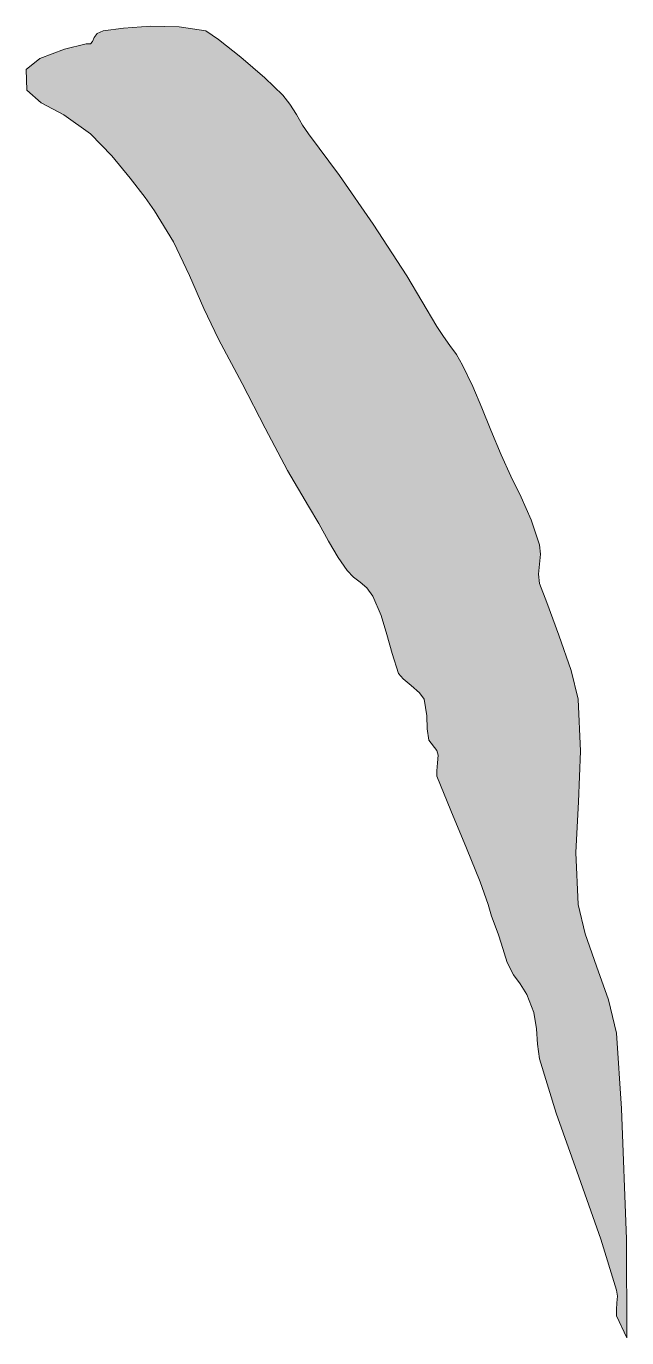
# Model space of a CAD drawing. Header units: inches. Extents: x -493 to 820, y -401 to 913.
# Drawn here: x -260.55 to -255.59, y 634.79 to 645.6 of the extents above; entities that cross this region are included whole.
import ezdxf

# ---------------------------------------------------------------- set-up
doc = ezdxf.new("R2010")
doc.units = ezdxf.units.IN
doc.header["$MEASUREMENT"] = 0
doc.layers.add('Layer 1', color=7, linetype='Continuous')

msp = doc.modelspace()

# ---------------------------------------------------------------- hatches: boundary and pattern name
at = {"layer": 'Layer 1', "true_color": 0xffffff}
msp.add_hatch(color=7, dxfattribs=at).paths.add_polyline_path([(-260.016, 645.455), (-259.998, 645.475), (-259.985, 645.507), (-259.961, 645.539), (-259.91, 645.561), (-259.742, 645.584), (-259.521, 645.6), (-259.284, 645.596), (-259.063, 645.561), (-258.959, 645.492), (-258.776, 645.346), (-258.578, 645.175), (-258.428, 645.031), (-258.372, 644.959), (-258.317, 644.873), (-258.265, 644.786), (-258.216, 644.714), (-257.962, 644.371), (-257.683, 643.969), (-257.406, 643.542), (-257.157, 643.125), (-257.104, 643.042), (-257.05, 642.97), (-256.997, 642.896), (-256.946, 642.808), (-256.862, 642.632), (-256.788, 642.455), (-256.712, 642.27), (-256.628, 642.067), (-256.547, 641.893), (-256.462, 641.718), (-256.38, 641.532), (-256.311, 641.326), (-256.303, 641.248), (-256.312, 641.167), (-256.319, 641.085), (-256.311, 641.008), (-256.252, 640.85), (-256.151, 640.583), (-256.051, 640.291), (-255.993, 640.055), (-255.972, 639.627), (-255.991, 639.209), (-256.011, 638.791), (-255.993, 638.361), (-255.936, 638.121), (-255.841, 637.854), (-255.742, 637.577), (-255.675, 637.302), (-255.636, 636.682), (-255.593, 635.604), (-255.591, 634.792), (-255.675, 634.973), (-255.677, 635.025), (-255.673, 635.079), (-255.669, 635.133), (-255.675, 635.185), (-255.805, 635.605), (-255.988, 636.119), (-256.173, 636.642), (-256.311, 637.09), (-256.328, 637.212), (-256.336, 637.337), (-256.357, 637.471), (-256.416, 637.62), (-256.472, 637.708), (-256.525, 637.783), (-256.577, 637.883), (-256.628, 638.043), (-256.649, 638.113), (-256.677, 638.186), (-256.706, 638.267), (-256.734, 638.361), (-256.8, 638.549), (-256.914, 638.827), (-257.044, 639.138), (-257.157, 639.42), (-257.159, 639.465), (-257.152, 639.531), (-257.147, 639.594), (-257.157, 639.632), (-257.224, 639.717), (-257.239, 639.809), (-257.24, 639.918), (-257.263, 640.055), (-257.302, 640.107), (-257.37, 640.167), (-257.437, 640.223), (-257.475, 640.267), (-257.528, 640.432), (-257.57, 640.588), (-257.617, 640.743), (-257.687, 640.902), (-257.736, 640.972), (-257.791, 641.019), (-257.846, 641.061), (-257.898, 641.114), (-257.972, 641.223), (-258.051, 641.357), (-258.132, 641.501), (-258.216, 641.644), (-258.389, 641.94), (-258.574, 642.287), (-258.765, 642.655), (-258.958, 643.02), (-259.079, 643.273), (-259.199, 643.547), (-259.33, 643.822), (-259.487, 644.079), (-259.565, 644.188), (-259.687, 644.349), (-259.84, 644.533), (-260.016, 644.714), (-260.234, 644.869), (-260.422, 644.969), (-260.539, 645.074), (-260.545, 645.243), (-260.434, 645.333), (-260.229, 645.41), (-260.05, 645.456)])

# ---------------------------------------------------------------- linework, layer by layer
at = {"layer": 'Layer 1', "lineweight": 0}
msp.add_lwpolyline([(-260.016, 645.455), (-259.998, 645.475), (-259.985, 645.507), (-259.961, 645.539), (-259.91, 645.561), (-259.742, 645.584), (-259.521, 645.6), (-259.284, 645.596), (-259.063, 645.561), (-258.959, 645.492), (-258.776, 645.346), (-258.578, 645.175), (-258.428, 645.031), (-258.372, 644.959), (-258.317, 644.873), (-258.265, 644.786), (-258.216, 644.714), (-257.962, 644.371), (-257.683, 643.969), (-257.406, 643.542), (-257.157, 643.125), (-257.104, 643.042), (-257.05, 642.97), (-256.997, 642.896), (-256.946, 642.808), (-256.862, 642.632), (-256.788, 642.455), (-256.712, 642.27), (-256.628, 642.067), (-256.547, 641.893), (-256.462, 641.718), (-256.38, 641.532), (-256.311, 641.326), (-256.303, 641.248), (-256.312, 641.167), (-256.319, 641.085), (-256.311, 641.008), (-256.252, 640.85), (-256.151, 640.583), (-256.051, 640.291), (-255.993, 640.055), (-255.972, 639.627), (-255.991, 639.209), (-256.011, 638.791), (-255.993, 638.361), (-255.936, 638.121), (-255.841, 637.854), (-255.742, 637.577), (-255.675, 637.302), (-255.636, 636.682), (-255.593, 635.604), (-255.591, 634.792), (-255.675, 634.973), (-255.677, 635.025), (-255.673, 635.079), (-255.669, 635.133), (-255.675, 635.185), (-255.805, 635.605), (-255.988, 636.119), (-256.173, 636.642), (-256.311, 637.09), (-256.328, 637.212), (-256.336, 637.337), (-256.357, 637.471), (-256.416, 637.62), (-256.472, 637.708), (-256.525, 637.783), (-256.577, 637.883), (-256.628, 638.043), (-256.649, 638.113), (-256.677, 638.186), (-256.706, 638.267), (-256.734, 638.361), (-256.8, 638.549), (-256.914, 638.827), (-257.044, 639.138), (-257.157, 639.42), (-257.159, 639.465), (-257.152, 639.531), (-257.147, 639.594), (-257.157, 639.632), (-257.224, 639.717), (-257.239, 639.809), (-257.24, 639.918), (-257.263, 640.055), (-257.302, 640.107), (-257.37, 640.167), (-257.437, 640.223), (-257.475, 640.267), (-257.528, 640.432), (-257.57, 640.588), (-257.617, 640.743), (-257.687, 640.902), (-257.736, 640.972), (-257.791, 641.019), (-257.846, 641.061), (-257.898, 641.114), (-257.972, 641.223), (-258.051, 641.357), (-258.132, 641.501), (-258.216, 641.644), (-258.389, 641.94), (-258.574, 642.287), (-258.765, 642.655), (-258.958, 643.02), (-259.079, 643.273), (-259.199, 643.547), (-259.33, 643.822), (-259.487, 644.079), (-259.565, 644.188), (-259.687, 644.349), (-259.84, 644.533), (-260.016, 644.714), (-260.234, 644.869), (-260.422, 644.969), (-260.539, 645.074), (-260.545, 645.243), (-260.434, 645.333), (-260.229, 645.41), (-260.05, 645.456), (-260.016, 645.455), (-260.016, 645.455)], dxfattribs=at)

doc.saveas('drawing.dxf')
